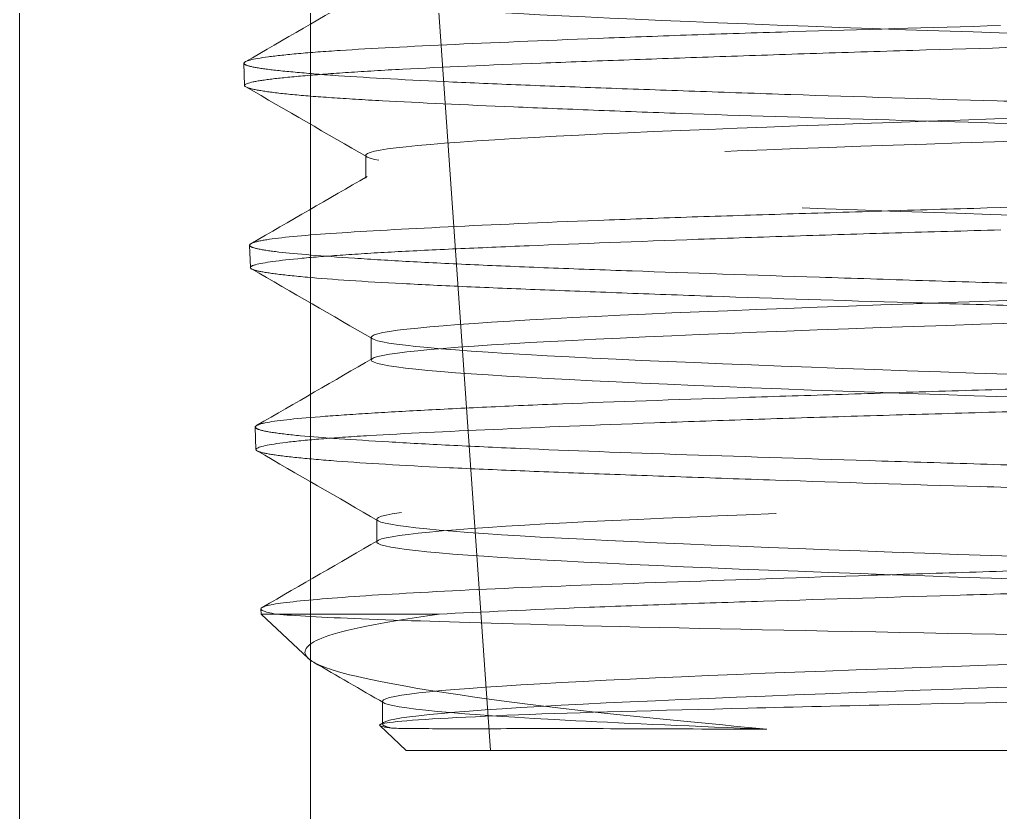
# Model space of a CAD drawing. Header units: millimetres. Extents: x -46397 to 283259, y -8690 to 23983.
# Drawn here: x 188857 to 188872.34, y 1651.43 to 1663.83 of the extents above; entities that cross this region are included whole.
import ezdxf

# ---------------------------------------------------------------- set-up
doc = ezdxf.new("R2010")
doc.units = ezdxf.units.MM
doc.linetypes.add('CENTER', pattern=[2, 1.25, -0.25, 0.25, -0.25])
doc.layers.add('mDƯỜNG TÂM', color=8, linetype='CENTER', lineweight=0)

# ---------------------------------------------------------------- blocks, each defined once
blk = doc.blocks.new('ggd')
at = {"layer": 'mDƯỜNG TÂM', "color": 8, "ltscale": 50, "extrusion": (6.89019e-16, 1, 0)}
for p, q in [((739.608, 1574.211), (739.608, 1621.253)), ((744.155, 1574.211), (744.155, 1621.253)), ((746.968, 1594.169), (745.269, 1618.465)), ((743.126, 1604.568), (743.115, 1604.915)), ((745.019, 1603.475), (745.019, 1603.12)), ((743.215, 1601.721), (743.204, 1602.07)), ((745.106, 1600.631), (745.106, 1600.275)), ((743.303, 1598.875), (743.292, 1599.227)), ((745.191, 1597.786), (745.191, 1597.43)), ((743.383, 1596.302), (743.381, 1596.383)), ((743.383, 1596.302), (743.623, 1596.302)), ((744.122, 1595.608), (743.383, 1596.302)), ((743.623, 1596.302), (746.165, 1596.302)), ((745.28, 1594.94), (745.28, 1594.584)), ((745.653, 1594.169), (745.237, 1594.56)), ((745.242, 1594.575), (745.301, 1594.609)), ((772.765, 1594.169), (745.653, 1594.169))]:
    blk.add_line(p, q, dxfattribs=at)
at = {"layer": 'mDƯỜNG TÂM', "color": 8, "ltscale": 50}
for points, knots in [([(745.438, 1594.517), (745.356, 1594.534), (745.305, 1594.552), (745.187, 1594.665), (746.063, 1594.762), (749.433, 1594.954), (751.917, 1595.051), (757.534, 1595.243), (760.651, 1595.34), (766.306, 1595.532), (768.828, 1595.629), (772.293, 1595.821), (773.227, 1595.918), (773.136, 1596.11), (772.111, 1596.206), (768.494, 1596.399), (765.912, 1596.495), (760.19, 1596.688), (757.065, 1596.784), (751.489, 1596.977), (749.052, 1597.073), (745.817, 1597.266), (745.028, 1597.362), (745.412, 1597.555), (746.584, 1597.651), (750.44, 1597.844), (753.114, 1597.94), (758.929, 1598.133), (762.053, 1598.229), (767.538, 1598.422), (769.884, 1598.518), (772.879, 1598.711), (773.52, 1598.807), (772.842, 1599), (771.525, 1599.096), (767.436, 1599.288), (764.676, 1599.385), (758.783, 1599.577), (755.666, 1599.674), (750.287, 1599.866), (748.04, 1599.963), (745.294, 1600.155), (744.802, 1600.252), (745.774, 1600.444), (747.235, 1600.541), (751.547, 1600.733), (754.386, 1600.829), (760.344, 1601.022), (763.446, 1601.118), (768.706, 1601.311), (770.849, 1601.407), (773.338, 1601.6), (773.677, 1601.696), (772.411, 1601.889), (770.81, 1601.985), (766.284, 1602.178), (763.371, 1602.274), (757.363, 1602.467), (754.284, 1602.563), (749.157, 1602.756), (747.124, 1602.852), (744.9, 1603.045), (744.715, 1603.141), (746.273, 1603.334), (748.011, 1603.43), (752.742, 1603.623), (755.721, 1603.719), (761.766, 1603.912), (764.815, 1604.008), (769.795, 1604.2), (771.713, 1604.297), (773.665, 1604.489), (773.694, 1604.586), (771.846, 1604.778), (769.974, 1604.875), (765.048, 1605.067), (762.009, 1605.164), (755.942, 1605.356), (752.931, 1605.453), (748.111, 1605.645), (746.315, 1605.741), (744.641, 1605.934), (744.768, 1606.03), (746.904, 1606.223), (748.906, 1606.319), (754.015, 1606.512), (757.108, 1606.608), (763.182, 1606.801), (766.147, 1606.897), (770.795, 1607.09), (772.465, 1607.186), (773.855, 1607.379), (773.57, 1607.475), (771.15, 1607.668), (769.021, 1607.764), (763.74, 1607.957), (760.602, 1608.053), (754.536, 1608.246), (751.624, 1608.342), (747.16, 1608.535), (745.621, 1608.631), (744.521, 1608.823), (744.963, 1608.92), (747.663, 1609.112), (749.914, 1609.209), (755.356, 1609.401), (758.532, 1609.498), (764.576, 1609.69), (767.428, 1609.787), (771.694, 1609.979), (773.098, 1610.076), (773.904, 1610.268), (773.305, 1610.364), (770.329, 1610.557), (767.961, 1610.653), (762.37, 1610.846), (759.164, 1610.942), (753.157, 1611.135), (750.373, 1611.231), (746.315, 1611.424), (745.052, 1611.52), (744.543, 1611.713), (745.299, 1611.809), (748.545, 1612.002), (751.025, 1612.098), (756.751, 1612.291), (759.981, 1612.387), (765.936, 1612.58), (768.644, 1612.676), (772.483, 1612.869), (773.602, 1612.965), (773.81, 1613.158), (772.898, 1613.254), (769.389, 1613.446), (766.802, 1613.543), (760.953, 1613.735), (757.707, 1613.832), (751.82, 1614.024), (749.193, 1614.121), (745.585, 1614.313), (744.613, 1614.41), (744.709, 1614.602), (745.776, 1614.699), (749.541, 1614.891), (752.23, 1614.987), (758.188, 1615.18), (761.441, 1615.276), (767.247, 1615.469), (769.784, 1615.565), (773.152, 1615.758), (773.973, 1615.854), (773.573, 1616.047), (772.352, 1616.143), (768.337, 1616.336), (765.554, 1616.432), (759.501, 1616.625), (756.248, 1616.721), (750.538, 1616.914), (748.097, 1617.01), (744.98, 1617.203), (744.312, 1617.299), (745.018, 1617.492), (746.389, 1617.588), (750.645, 1617.781), (753.518, 1617.877), (759.652, 1618.07), (762.897, 1618.166), (768.495, 1618.358), (770.834, 1618.455), (773.692, 1618.647), (774.204, 1618.744), (773.192, 1618.936), (771.672, 1619.033), (767.184, 1619.225), (764.228, 1619.322), (758.028, 1619.514), (754.799, 1619.611), (749.326, 1619.803), (747.095, 1619.899), (744.505, 1620.092), (744.153, 1620.188), (745.47, 1620.381), (747.136, 1620.477), (751.846, 1620.67), (754.877, 1620.766), (761.13, 1620.959), (764.334, 1621.055), (767.937, 1621.185), (768.805, 1621.219), (769.587, 1621.253)], [0.0142017, 0.0142017, 0.0142017, 0.0142017, 0.015625, 0.015625, 0.0234375, 0.0234375, 0.03125, 0.03125, 0.0390625, 0.0390625, 0.046875, 0.046875, 0.0546875, 0.0546875, 0.0625, 0.0625, 0.0703125, 0.0703125, 0.078125, 0.078125, 0.0859375, 0.0859375, 0.09375, 0.09375, 0.1015625, 0.1015625, 0.109375, 0.109375, 0.1171875, 0.1171875, 0.125, 0.125, 0.1328125, 0.1328125, 0.140625, 0.140625, 0.1484375, 0.1484375, 0.15625, 0.15625, 0.1640625, 0.1640625, 0.171875, 0.171875, 0.1796875, 0.1796875, 0.1875, 0.1875, 0.1953125, 0.1953125, 0.203125, 0.203125, 0.2109375, 0.2109375, 0.21875, 0.21875, 0.2265625, 0.2265625, 0.234375, 0.234375, 0.2421875, 0.2421875, 0.25, 0.25, 0.2578125, 0.2578125, 0.265625, 0.265625, 0.2734375, 0.2734375, 0.28125, 0.28125, 0.2890625, 0.2890625, 0.296875, 0.296875, 0.3046875, 0.3046875, 0.3125, 0.3125, 0.3203125, 0.3203125, 0.328125, 0.328125, 0.3359375, 0.3359375, 0.34375, 0.34375, 0.3515625, 0.3515625, 0.359375, 0.359375, 0.3671875, 0.3671875, 0.375, 0.375, 0.3828125, 0.3828125, 0.390625, 0.390625, 0.3984375, 0.3984375, 0.40625, 0.40625, 0.4140625, 0.4140625, 0.421875, 0.421875, 0.4296875, 0.4296875, 0.4375, 0.4375, 0.4453125, 0.4453125, 0.453125, 0.453125, 0.4609375, 0.4609375, 0.46875, 0.46875, 0.4765625, 0.4765625, 0.484375, 0.484375, 0.4921875, 0.4921875, 0.5, 0.5, 0.5078125, 0.5078125, 0.515625, 0.515625, 0.5234375, 0.5234375, 0.53125, 0.53125, 0.5390625, 0.5390625, 0.546875, 0.546875, 0.5546875, 0.5546875, 0.5625, 0.5625, 0.5703125, 0.5703125, 0.578125, 0.578125, 0.5859375, 0.5859375, 0.59375, 0.59375, 0.6015625, 0.6015625, 0.609375, 0.609375, 0.6171875, 0.6171875, 0.625, 0.625, 0.6328125, 0.6328125, 0.640625, 0.640625, 0.6484375, 0.6484375, 0.65625, 0.65625, 0.6640625, 0.6640625, 0.671875, 0.671875, 0.6796875, 0.6796875, 0.6875, 0.6875, 0.6953125, 0.6953125, 0.703125, 0.703125, 0.7109375, 0.7109375, 0.71875, 0.71875, 0.7265625, 0.7265625, 0.734375, 0.734375, 0.7371154, 0.7371154, 0.7371154, 0.7371154]), ([(751.291, 1594.503), (750.167, 1594.547), (749.156, 1594.591), (746.462, 1594.732), (745.387, 1594.828), (745.187, 1595.021), (746.063, 1595.117), (749.433, 1595.31), (751.917, 1595.406), (757.534, 1595.599), (760.651, 1595.695), (766.306, 1595.888), (768.828, 1595.984), (772.293, 1596.177), (773.227, 1596.273), (773.136, 1596.466), (772.111, 1596.562), (768.494, 1596.755), (765.912, 1596.851), (760.19, 1597.044), (757.065, 1597.14), (751.489, 1597.333), (749.052, 1597.429), (745.817, 1597.622), (745.028, 1597.718), (745.412, 1597.91), (746.584, 1598.007), (750.44, 1598.199), (753.114, 1598.296), (758.929, 1598.488), (762.053, 1598.585), (767.538, 1598.777), (769.884, 1598.874), (772.879, 1599.066), (773.52, 1599.163), (772.842, 1599.355), (771.525, 1599.451), (767.436, 1599.644), (764.676, 1599.74), (758.783, 1599.933), (755.666, 1600.029), (750.287, 1600.222), (748.04, 1600.318), (745.294, 1600.511), (744.802, 1600.607), (745.774, 1600.8), (747.235, 1600.896), (751.547, 1601.089), (754.386, 1601.185), (760.344, 1601.378), (763.446, 1601.474), (768.706, 1601.667), (770.849, 1601.763), (773.338, 1601.956), (773.677, 1602.052), (772.411, 1602.245), (770.81, 1602.341), (766.284, 1602.533), (763.371, 1602.63), (757.363, 1602.822), (754.284, 1602.919), (749.157, 1603.111), (747.124, 1603.208), (744.9, 1603.4), (744.715, 1603.497), (746.273, 1603.689), (748.011, 1603.786), (752.742, 1603.978), (755.721, 1604.074), (761.766, 1604.267), (764.815, 1604.363), (769.795, 1604.556), (771.713, 1604.652), (773.665, 1604.845), (773.694, 1604.941), (771.846, 1605.134), (769.974, 1605.23), (765.048, 1605.423), (762.009, 1605.519), (755.942, 1605.712), (752.931, 1605.808), (748.111, 1606.001), (746.315, 1606.097), (744.641, 1606.29), (744.768, 1606.386), (746.904, 1606.579), (748.906, 1606.675), (754.015, 1606.868), (757.108, 1606.964), (763.182, 1607.157), (766.147, 1607.253), (770.795, 1607.445), (772.465, 1607.542), (773.855, 1607.734), (773.57, 1607.831), (771.15, 1608.023), (769.021, 1608.12), (763.74, 1608.312), (760.602, 1608.409), (754.536, 1608.601), (751.624, 1608.698), (747.16, 1608.89), (745.621, 1608.986), (744.521, 1609.179), (744.963, 1609.275), (747.663, 1609.468), (749.914, 1609.564), (755.356, 1609.757), (758.532, 1609.853), (764.576, 1610.046), (767.428, 1610.142), (771.694, 1610.335), (773.098, 1610.431), (773.904, 1610.624), (773.305, 1610.72), (770.329, 1610.913), (767.961, 1611.009), (762.37, 1611.202), (759.164, 1611.298), (753.157, 1611.491), (750.373, 1611.587), (746.315, 1611.78), (745.052, 1611.876), (744.543, 1612.068), (745.299, 1612.165), (748.545, 1612.357), (751.025, 1612.454), (756.751, 1612.646), (759.981, 1612.743), (765.936, 1612.935), (768.644, 1613.032), (772.483, 1613.224), (773.602, 1613.321), (773.81, 1613.513), (772.898, 1613.609), (769.389, 1613.802), (766.802, 1613.898), (760.953, 1614.091), (757.707, 1614.187), (751.82, 1614.38), (749.193, 1614.476), (745.585, 1614.669), (744.613, 1614.765), (744.709, 1614.958), (745.776, 1615.054), (749.541, 1615.247), (752.23, 1615.343), (758.188, 1615.536), (761.441, 1615.632), (767.247, 1615.825), (769.784, 1615.921), (773.152, 1616.114), (773.973, 1616.21), (773.573, 1616.403), (772.352, 1616.499), (768.337, 1616.691), (765.554, 1616.788), (759.501, 1616.98), (756.248, 1617.077), (750.538, 1617.269), (748.097, 1617.366), (744.98, 1617.558), (744.312, 1617.655), (745.018, 1617.847), (746.389, 1617.944), (750.645, 1618.136), (753.518, 1618.232), (759.652, 1618.425), (762.897, 1618.521), (768.495, 1618.714), (770.834, 1618.81), (773.692, 1619.003), (774.204, 1619.099), (773.192, 1619.292), (771.672, 1619.388), (767.184, 1619.581), (764.228, 1619.677), (758.028, 1619.87), (754.799, 1619.966), (749.326, 1620.159), (747.095, 1620.255), (744.505, 1620.448), (744.153, 1620.544), (745.47, 1620.737), (747.136, 1620.833), (751.846, 1621.026), (754.877, 1621.122), (758.379, 1621.23), (758.755, 1621.241), (759.132, 1621.253)], [0.0042069, 0.0042069, 0.0042069, 0.0042069, 0.0078125, 0.0078125, 0.015625, 0.015625, 0.0234375, 0.0234375, 0.03125, 0.03125, 0.0390625, 0.0390625, 0.046875, 0.046875, 0.0546875, 0.0546875, 0.0625, 0.0625, 0.0703125, 0.0703125, 0.078125, 0.078125, 0.0859375, 0.0859375, 0.09375, 0.09375, 0.1015625, 0.1015625, 0.109375, 0.109375, 0.1171875, 0.1171875, 0.125, 0.125, 0.1328125, 0.1328125, 0.140625, 0.140625, 0.1484375, 0.1484375, 0.15625, 0.15625, 0.1640625, 0.1640625, 0.171875, 0.171875, 0.1796875, 0.1796875, 0.1875, 0.1875, 0.1953125, 0.1953125, 0.203125, 0.203125, 0.2109375, 0.2109375, 0.21875, 0.21875, 0.2265625, 0.2265625, 0.234375, 0.234375, 0.2421875, 0.2421875, 0.25, 0.25, 0.2578125, 0.2578125, 0.265625, 0.265625, 0.2734375, 0.2734375, 0.28125, 0.28125, 0.2890625, 0.2890625, 0.296875, 0.296875, 0.3046875, 0.3046875, 0.3125, 0.3125, 0.3203125, 0.3203125, 0.328125, 0.328125, 0.3359375, 0.3359375, 0.34375, 0.34375, 0.3515625, 0.3515625, 0.359375, 0.359375, 0.3671875, 0.3671875, 0.375, 0.375, 0.3828125, 0.3828125, 0.390625, 0.390625, 0.3984375, 0.3984375, 0.40625, 0.40625, 0.4140625, 0.4140625, 0.421875, 0.421875, 0.4296875, 0.4296875, 0.4375, 0.4375, 0.4453125, 0.4453125, 0.453125, 0.453125, 0.4609375, 0.4609375, 0.46875, 0.46875, 0.4765625, 0.4765625, 0.484375, 0.484375, 0.4921875, 0.4921875, 0.5, 0.5, 0.5078125, 0.5078125, 0.515625, 0.515625, 0.5234375, 0.5234375, 0.53125, 0.53125, 0.5390625, 0.5390625, 0.546875, 0.546875, 0.5546875, 0.5546875, 0.5625, 0.5625, 0.5703125, 0.5703125, 0.578125, 0.578125, 0.5859375, 0.5859375, 0.59375, 0.59375, 0.6015625, 0.6015625, 0.609375, 0.609375, 0.6171875, 0.6171875, 0.625, 0.625, 0.6328125, 0.6328125, 0.640625, 0.640625, 0.6484375, 0.6484375, 0.65625, 0.65625, 0.6640625, 0.6640625, 0.671875, 0.671875, 0.6796875, 0.6796875, 0.6875, 0.6875, 0.6953125, 0.6953125, 0.703125, 0.703125, 0.7109375, 0.7109375, 0.71875, 0.71875, 0.7265625, 0.7265625, 0.7275, 0.7275, 0.7275, 0.7275]), ([(748.818, 1605.311), (747.933, 1605.277), (747.132, 1605.243), (746.419, 1605.211), (745.707, 1605.178), (745.108, 1605.147), (744.619, 1605.116)], [0.546038433, 0.546038433, 0.546038433, 0.546038433, 0.548266264, 0.548266264, 0.548266264, 0.550494095, 0.550494095, 0.550494095, 0.550494095]), ([(744.619, 1605.116), (744.374, 1605.1), (744.157, 1605.084), (743.969, 1605.067), (743.78, 1605.05), (743.623, 1605.033), (743.497, 1605.016)], [0.550494095, 0.550494095, 0.550494095, 0.550494095, 0.551608011, 0.551608011, 0.551608011, 0.552721927, 0.552721927, 0.552721927, 0.552721927]), ([(749.055, 1604.966), (749.508, 1604.982), (749.977, 1604.999), (750.463, 1605.016), (750.949, 1605.033), (751.451, 1605.05), (751.969, 1605.067)], [0.193918434, 0.193918434, 0.193918434, 0.193918434, 0.195026539, 0.195026539, 0.195026539, 0.196134645, 0.196134645, 0.196134645, 0.196134645]), ([(743.115, 1604.916), (743.114, 1604.9), (743.145, 1604.884), (743.207, 1604.868), (743.269, 1604.853), (743.362, 1604.837), (743.485, 1604.821), (743.609, 1604.806), (743.763, 1604.789), (743.949, 1604.773)], [0.554949758, 0.554949758, 0.554949758, 0.554949758, 0.556063674, 0.556063674, 0.556063674, 0.557177589, 0.557177589, 0.557177589, 0.558291505, 0.558291505, 0.558291505, 0.558291505]), ([(743.257, 1604.624), (743.331, 1604.64), (743.438, 1604.655), (743.574, 1604.672), (743.711, 1604.688), (743.877, 1604.704), (744.073, 1604.721)], [0.186161697, 0.186161697, 0.186161697, 0.186161697, 0.187269802, 0.187269802, 0.187269802, 0.188377907, 0.188377907, 0.188377907, 0.188377907]), ([(746.383, 1604.622), (746.735, 1604.606), (747.116, 1604.59), (747.516, 1604.574), (747.917, 1604.558), (748.337, 1604.543), (748.778, 1604.527)], [0.561633252, 0.561633252, 0.561633252, 0.561633252, 0.562747167, 0.562747167, 0.562747167, 0.563861083, 0.563861083, 0.563861083, 0.563861083]), ([(743.875, 1604.426), (743.7, 1604.443), (743.555, 1604.46), (743.44, 1604.477), (743.325, 1604.495), (743.241, 1604.512), (743.19, 1604.528)], [0.181729275, 0.181729275, 0.181729275, 0.181729275, 0.182837381, 0.182837381, 0.182837381, 0.183945486, 0.183945486, 0.183945486, 0.183945486]), ([(747.331, 1604.233), (746.549, 1604.266), (745.864, 1604.298), (745.279, 1604.329), (744.986, 1604.345), (744.721, 1604.361), (744.487, 1604.377)], [0.177296854, 0.177296854, 0.177296854, 0.177296854, 0.179513065, 0.179513065, 0.179513065, 0.18062117, 0.18062117, 0.18062117, 0.18062117]), ([(743.265, 1602.112), (743.214, 1602.094), (743.195, 1602.078), (743.207, 1602.061), (743.22, 1602.044), (743.263, 1602.028), (743.339, 1602.012)], [0.618442949, 0.618442949, 0.618442949, 0.618442949, 0.619556865, 0.619556865, 0.619556865, 0.620670781, 0.620670781, 0.620670781, 0.620670781]), ([(744.106, 1601.57), (743.914, 1601.587), (743.75, 1601.604), (743.62, 1601.621), (743.49, 1601.638), (743.391, 1601.654), (743.324, 1601.67), (743.256, 1601.687), (743.22, 1601.702), (743.215, 1601.718)], [0.117459166, 0.117459166, 0.117459166, 0.117459166, 0.118567271, 0.118567271, 0.118567271, 0.119675376, 0.119675376, 0.119675376, 0.120783482, 0.120783482, 0.120783482, 0.120783482]), ([(746.717, 1601.765), (747.079, 1601.748), (747.466, 1601.732), (747.878, 1601.716), (748.29, 1601.7), (748.729, 1601.684), (749.182, 1601.668)], [0.626240359, 0.626240359, 0.626240359, 0.626240359, 0.627354275, 0.627354275, 0.627354275, 0.62846819, 0.62846819, 0.62846819, 0.62846819]), ([(757.377, 1599.888), (756.798, 1599.872), (756.216, 1599.854), (755.649, 1599.837), (755.081, 1599.82), (754.524, 1599.803), (753.978, 1599.786)], [0.668569153, 0.668569153, 0.668569153, 0.668569153, 0.669683069, 0.669683069, 0.669683069, 0.670796985, 0.670796985, 0.670796985, 0.670796985]), ([(753.978, 1599.786), (753.431, 1599.769), (752.895, 1599.752), (752.369, 1599.735), (751.843, 1599.719), (751.325, 1599.702), (750.83, 1599.686)], [0.670796985, 0.670796985, 0.670796985, 0.670796985, 0.6719109, 0.6719109, 0.6719109, 0.673024816, 0.673024816, 0.673024816, 0.673024816]), ([(749.532, 1599.293), (749.997, 1599.31), (750.481, 1599.327), (750.977, 1599.343), (751.474, 1599.36), (751.985, 1599.376), (752.51, 1599.392)], [0.06648632, 0.06648632, 0.06648632, 0.06648632, 0.067594426, 0.067594426, 0.067594426, 0.068702531, 0.068702531, 0.068702531, 0.068702531]), ([(745.083, 1599.094), (745.618, 1599.126), (746.275, 1599.158), (747.021, 1599.19), (747.766, 1599.223), (748.602, 1599.258), (749.532, 1599.293)], [0.062053899, 0.062053899, 0.062053899, 0.062053899, 0.06427011, 0.06427011, 0.06427011, 0.06648632, 0.06648632, 0.06648632, 0.06648632]), ([(747.431, 1598.892), (748.211, 1598.858), (749.08, 1598.826), (750.04, 1598.794), (751, 1598.762), (752.017, 1598.73), (753.087, 1598.696)], [0.690847466, 0.690847466, 0.690847466, 0.690847466, 0.693075297, 0.693075297, 0.693075297, 0.695303129, 0.695303129, 0.695303129, 0.695303129]), ([(754.734, 1598.645), (755.297, 1598.627), (755.866, 1598.61), (756.438, 1598.593), (757.581, 1598.56), (758.737, 1598.528), (759.907, 1598.496)], [0.696417044, 0.696417044, 0.696417044, 0.696417044, 0.69753096, 0.69753096, 0.69753096, 0.699758791, 0.699758791, 0.699758791, 0.699758791]), ([(754.629, 1598.296), (753.51, 1598.328), (752.442, 1598.362), (751.426, 1598.397), (750.917, 1598.414), (750.419, 1598.432), (749.945, 1598.448)], [0.044324213, 0.044324213, 0.044324213, 0.044324213, 0.046540424, 0.046540424, 0.046540424, 0.047648529, 0.047648529, 0.047648529, 0.047648529]), ([(743.941, 1596.502), (743.632, 1596.47), (743.452, 1596.439), (743.398, 1596.405), (743.344, 1596.372), (743.418, 1596.336), (743.623, 1596.302)], [0.744315417, 0.744315417, 0.744315417, 0.744315417, 0.746543248, 0.746543248, 0.746543248, 0.748771079, 0.748771079, 0.748771079, 0.748771079]), ([(743.623, 1596.302), (743.892, 1596.276), (744.34, 1596.252), (745.584, 1596.203), (746.381, 1596.177), (748.709, 1596.111), (750.382, 1596.074), (754.241, 1595.998), (756.261, 1595.958), (760.01, 1595.888), (761.888, 1595.856), (764.621, 1595.802), (765.54, 1595.782), (768.129, 1595.725), (769.65, 1595.69), (772.12, 1595.617), (773.038, 1595.576), (774.058, 1595.505), (774.235, 1595.474), (774.008, 1595.42), (773.836, 1595.4), (773.077, 1595.346), (772.261, 1595.314), (770, 1595.241), (768.533, 1595.201), (766.07, 1595.146), (765.235, 1595.129), (762.438, 1595.072), (760.508, 1595.032), (757.005, 1594.963), (755.166, 1594.929), (752.522, 1594.868), (751.733, 1594.849), (749.573, 1594.795), (748.351, 1594.763), (746.431, 1594.689), (745.765, 1594.65), (745.168, 1594.582), (745.162, 1594.551), (745.438, 1594.517)], [-5.991371, -5.991371, -5.991371, -5.991371, -5.756166, -5.756166, -5.51587, -5.51587, -5.167354, -5.167354, -4.794198, -4.794198, -4.422975, -4.422975, -4.225, -4.225, -3.835017, -3.835017, -3.438431, -3.438431, -3.085621, -3.085621, -2.895458, -2.895458, -2.534856, -2.534856, -2.151513, -2.151513, -1.969769, -1.969769, -1.564136, -1.564136, -1.177055, -1.177055, -1.000421, -1.000421, -0.66023, -0.66023, -0.308798, -0.308798, 0, 0, 0, 0]), ([(751.291, 1594.503), (750.354, 1594.591), (749.488, 1594.674), (747.957, 1594.84), (747.273, 1594.925), (745.65, 1595.159), (744.916, 1595.296), (744.276, 1595.5), (744.142, 1595.57), (744.016, 1595.752), (744.131, 1595.862), (744.79, 1596.082), (745.376, 1596.188), (746.165, 1596.302)], [-1.494979, -1.494979, -1.494979, -1.494979, -1.287461, -1.287461, -1.092573, -1.092573, -0.748624, -0.748624, -0.571424, -0.571424, -0.302102, -0.302102, -0.000001, -0.000001, -0.000001, -0.000001]), ([(745.438, 1594.517), (745.587, 1594.514), (745.84, 1594.511), (746.511, 1594.509), (746.915, 1594.51), (747.882, 1594.512), (748.443, 1594.512), (749.748, 1594.507), (750.491, 1594.504), (751.291, 1594.503)], [-0.7261823, -0.7261823, -0.7261823, -0.7261823, -0.537151, -0.537151, -0.3630117, -0.3630117, -0.1860264, -0.1860264, 0, 0, 0, 0])]:
    blk.add_open_spline(points, degree=3, knots=knots, dxfattribs=at)
for points in [[(743.135, 1604.937), (743.741, 1605.288), (744.347, 1605.638), (744.953, 1605.989)], [(754.943, 1605.505), (753.816, 1605.472), (752.739, 1605.441), (751.712, 1605.41)], [(750.209, 1605.362), (749.724, 1605.345), (749.26, 1605.328), (748.818, 1605.311)], [(751.712, 1605.41), (751.198, 1605.394), (750.695, 1605.378), (750.209, 1605.362)], [(753.574, 1605.117), (754.669, 1605.15), (755.792, 1605.181), (756.941, 1605.213)], [(751.969, 1605.067), (752.488, 1605.084), (753.027, 1605.101), (753.574, 1605.117)], [(743.497, 1605.016), (743.246, 1604.982), (743.118, 1604.949), (743.115, 1604.916)], [(745.6, 1604.823), (746.222, 1604.856), (746.941, 1604.887), (747.758, 1604.918)], [(747.758, 1604.918), (748.166, 1604.934), (748.602, 1604.95), (749.055, 1604.966)], [(743.949, 1604.773), (744.134, 1604.756), (744.352, 1604.738), (744.595, 1604.721)], [(744.073, 1604.721), (744.269, 1604.738), (744.494, 1604.755), (744.748, 1604.772)], [(744.748, 1604.772), (745.003, 1604.789), (745.29, 1604.806), (745.6, 1604.823)], [(743.19, 1604.528), (743.086, 1604.561), (743.108, 1604.592), (743.257, 1604.624)], [(744.595, 1604.721), (745.082, 1604.687), (745.678, 1604.654), (746.383, 1604.622)], [(745.041, 1603.45), (744.409, 1603.815), (743.777, 1604.181), (743.145, 1604.546)], [(744.487, 1604.377), (744.253, 1604.393), (744.049, 1604.409), (743.875, 1604.426)], [(748.778, 1604.527), (749.219, 1604.511), (749.68, 1604.495), (750.162, 1604.478)], [(750.162, 1604.478), (750.644, 1604.461), (751.149, 1604.444), (751.664, 1604.426)], [(751.664, 1604.426), (752.694, 1604.392), (753.77, 1604.359), (754.891, 1604.327)], [(754.891, 1604.327), (755.451, 1604.311), (756.027, 1604.295), (756.603, 1604.279)], [(748.58, 1604.182), (748.14, 1604.2), (747.723, 1604.217), (747.331, 1604.233)], [(749.951, 1604.131), (749.477, 1604.148), (749.02, 1604.165), (748.58, 1604.182)], [(752.997, 1604.035), (751.914, 1604.066), (750.9, 1604.098), (749.951, 1604.131)], [(756.334, 1603.938), (755.194, 1603.971), (754.081, 1604.003), (752.997, 1604.035)], [(743.224, 1602.094), (743.83, 1602.444), (744.436, 1602.795), (745.041, 1603.145)], [(758.154, 1602.755), (756.988, 1602.722), (755.847, 1602.687), (754.732, 1602.653)], [(753.08, 1602.604), (752.54, 1602.587), (752.016, 1602.571), (751.508, 1602.556)], [(754.732, 1602.653), (754.175, 1602.637), (753.621, 1602.62), (753.08, 1602.604)], [(748.657, 1602.459), (747.775, 1602.425), (746.993, 1602.391), (746.307, 1602.357)], [(750.033, 1602.509), (749.558, 1602.493), (749.097, 1602.476), (748.657, 1602.459)], [(751.508, 1602.556), (751, 1602.54), (750.509, 1602.524), (750.033, 1602.509)], [(746.307, 1602.357), (745.621, 1602.324), (745.028, 1602.291), (744.56, 1602.26)], [(753.3, 1602.263), (753.838, 1602.279), (754.387, 1602.294), (754.946, 1602.31)], [(743.513, 1602.163), (743.399, 1602.146), (743.316, 1602.129), (743.265, 1602.112)], [(744.56, 1602.26), (744.093, 1602.229), (743.743, 1602.197), (743.513, 1602.163)], [(747.573, 1602.062), (748.375, 1602.094), (749.256, 1602.129), (750.217, 1602.163)], [(750.217, 1602.163), (750.697, 1602.18), (751.2, 1602.197), (751.717, 1602.214)], [(751.717, 1602.214), (752.234, 1602.231), (752.762, 1602.247), (753.3, 1602.263)], [(743.339, 1602.012), (743.415, 1601.996), (743.523, 1601.98), (743.661, 1601.964)], [(745.472, 1601.967), (745.769, 1601.983), (746.092, 1601.999), (746.442, 1602.014)], [(746.442, 1602.014), (746.793, 1602.03), (747.172, 1602.046), (747.573, 1602.062)], [(743.297, 1601.766), (743.416, 1601.798), (743.658, 1601.832), (744.023, 1601.866)], [(743.661, 1601.964), (743.936, 1601.933), (744.331, 1601.901), (744.847, 1601.867)], [(744.023, 1601.866), (744.205, 1601.883), (744.421, 1601.901), (744.663, 1601.917)], [(744.663, 1601.917), (744.906, 1601.934), (745.176, 1601.951), (745.472, 1601.967)], [(744.847, 1601.867), (745.105, 1601.849), (745.393, 1601.832), (745.705, 1601.815)], [(743.215, 1601.718), (743.211, 1601.734), (743.238, 1601.75), (743.297, 1601.766)], [(745.128, 1600.605), (744.496, 1600.971), (743.864, 1601.336), (743.233, 1601.701)], [(745.705, 1601.815), (746.017, 1601.798), (746.355, 1601.781), (746.717, 1601.765)], [(749.182, 1601.668), (750.09, 1601.636), (751.066, 1601.604), (752.111, 1601.57)], [(745.599, 1601.47), (744.988, 1601.502), (744.49, 1601.535), (744.106, 1601.57)], [(752.111, 1601.57), (752.633, 1601.553), (753.176, 1601.535), (753.723, 1601.518)], [(753.723, 1601.518), (754.27, 1601.501), (754.825, 1601.484), (755.387, 1601.468)], [(746.6, 1601.422), (746.24, 1601.438), (745.904, 1601.454), (745.599, 1601.47)], [(747.745, 1601.374), (747.341, 1601.39), (746.959, 1601.406), (746.6, 1601.422)], [(749.023, 1601.324), (748.575, 1601.341), (748.149, 1601.358), (747.745, 1601.374)], [(750.433, 1601.273), (749.944, 1601.29), (749.471, 1601.307), (749.023, 1601.324)], [(753.529, 1601.173), (752.444, 1601.205), (751.411, 1601.238), (750.433, 1601.273)], [(755.198, 1601.126), (754.631, 1601.142), (754.072, 1601.158), (753.529, 1601.173)], [(743.313, 1599.251), (743.918, 1599.601), (744.523, 1599.951), (745.127, 1600.3)], [(750.83, 1599.686), (749.838, 1599.654), (748.927, 1599.624), (748.094, 1599.59)], [(746.908, 1599.539), (746.538, 1599.522), (746.195, 1599.505), (745.879, 1599.488)], [(748.094, 1599.59), (747.677, 1599.574), (747.279, 1599.557), (746.908, 1599.539)], [(744.305, 1599.389), (743.895, 1599.357), (743.61, 1599.326), (743.448, 1599.293)], [(745.01, 1599.438), (744.747, 1599.421), (744.511, 1599.405), (744.305, 1599.389)], [(745.879, 1599.488), (745.562, 1599.471), (745.273, 1599.454), (745.01, 1599.438)], [(752.51, 1599.392), (753.036, 1599.408), (753.575, 1599.423), (754.13, 1599.439)], [(754.13, 1599.439), (754.684, 1599.455), (755.25, 1599.472), (755.818, 1599.488)], [(743.299, 1599.241), (743.282, 1599.224), (743.297, 1599.207), (743.343, 1599.19)], [(743.448, 1599.293), (743.367, 1599.276), (743.317, 1599.259), (743.299, 1599.241)], [(743.343, 1599.19), (743.389, 1599.173), (743.467, 1599.156), (743.576, 1599.14)], [(743.576, 1599.14), (743.685, 1599.124), (743.826, 1599.108), (743.999, 1599.091)], [(743.999, 1599.091), (744.344, 1599.059), (744.806, 1599.028), (745.38, 1598.995)], [(744.365, 1599.045), (744.575, 1599.062), (744.815, 1599.078), (745.083, 1599.094)], [(743.315, 1598.892), (743.36, 1598.925), (743.531, 1598.96), (743.827, 1598.994)], [(743.827, 1598.994), (743.975, 1599.011), (744.155, 1599.028), (744.365, 1599.045)], [(745.38, 1598.995), (745.668, 1598.978), (745.984, 1598.96), (746.329, 1598.943)], [(746.329, 1598.943), (746.674, 1598.926), (747.041, 1598.908), (747.431, 1598.892)], [(743.344, 1598.844), (743.303, 1598.86), (743.293, 1598.876), (743.315, 1598.892)], [(745.213, 1597.761), (744.583, 1598.125), (743.952, 1598.49), (743.321, 1598.854)], [(743.564, 1598.796), (743.459, 1598.812), (743.386, 1598.828), (743.344, 1598.844)], [(743.971, 1598.747), (743.803, 1598.764), (743.668, 1598.78), (743.564, 1598.796)], [(744.565, 1598.695), (744.338, 1598.713), (744.138, 1598.73), (743.971, 1598.747)], [(746.263, 1598.594), (745.585, 1598.627), (745.019, 1598.661), (744.565, 1598.695)], [(753.087, 1598.696), (753.622, 1598.679), (754.171, 1598.662), (754.734, 1598.645)], [(747.359, 1598.546), (746.971, 1598.562), (746.602, 1598.578), (746.263, 1598.594)], [(748.588, 1598.498), (748.157, 1598.514), (747.747, 1598.53), (747.359, 1598.546)], [(749.945, 1598.448), (749.471, 1598.465), (749.019, 1598.482), (748.588, 1598.498)], [(756.334, 1598.248), (755.761, 1598.264), (755.189, 1598.28), (754.629, 1598.296)], [(743.401, 1596.407), (744.005, 1596.756), (744.609, 1597.105), (745.213, 1597.455)], [(754.351, 1596.953), (753.793, 1596.936), (753.251, 1596.919), (752.722, 1596.902)], [(756.044, 1597.004), (755.475, 1596.988), (754.908, 1596.971), (754.351, 1596.953)], [(749.723, 1596.801), (748.784, 1596.769), (747.939, 1596.738), (747.185, 1596.705)], [(752.722, 1596.902), (751.665, 1596.867), (750.662, 1596.834), (749.723, 1596.801)], [(747.185, 1596.705), (746.431, 1596.672), (745.764, 1596.636), (745.221, 1596.602)], [(754.415, 1596.601), (754.973, 1596.618), (755.541, 1596.636), (756.11, 1596.653)], [(745.221, 1596.602), (744.679, 1596.568), (744.251, 1596.535), (743.941, 1596.502)], [(748.436, 1596.405), (748.86, 1596.422), (749.307, 1596.439), (749.778, 1596.455)], [(749.778, 1596.455), (750.249, 1596.472), (750.737, 1596.488), (751.238, 1596.504)], [(751.238, 1596.504), (752.24, 1596.536), (753.299, 1596.567), (754.415, 1596.601)], [(746.165, 1596.302), (746.829, 1596.335), (747.587, 1596.37), (748.436, 1596.405)], [(745.301, 1594.915), (744.935, 1595.126), (744.569, 1595.338), (744.204, 1595.549)]]:
    blk.add_open_spline(points, degree=3, dxfattribs=at)

msp = doc.modelspace()

# ---------------------------------------------------------------- block references
msp.add_blockref('ggd', (188117.395, 58.23, -1.499))

doc.saveas('drawing.dxf')
